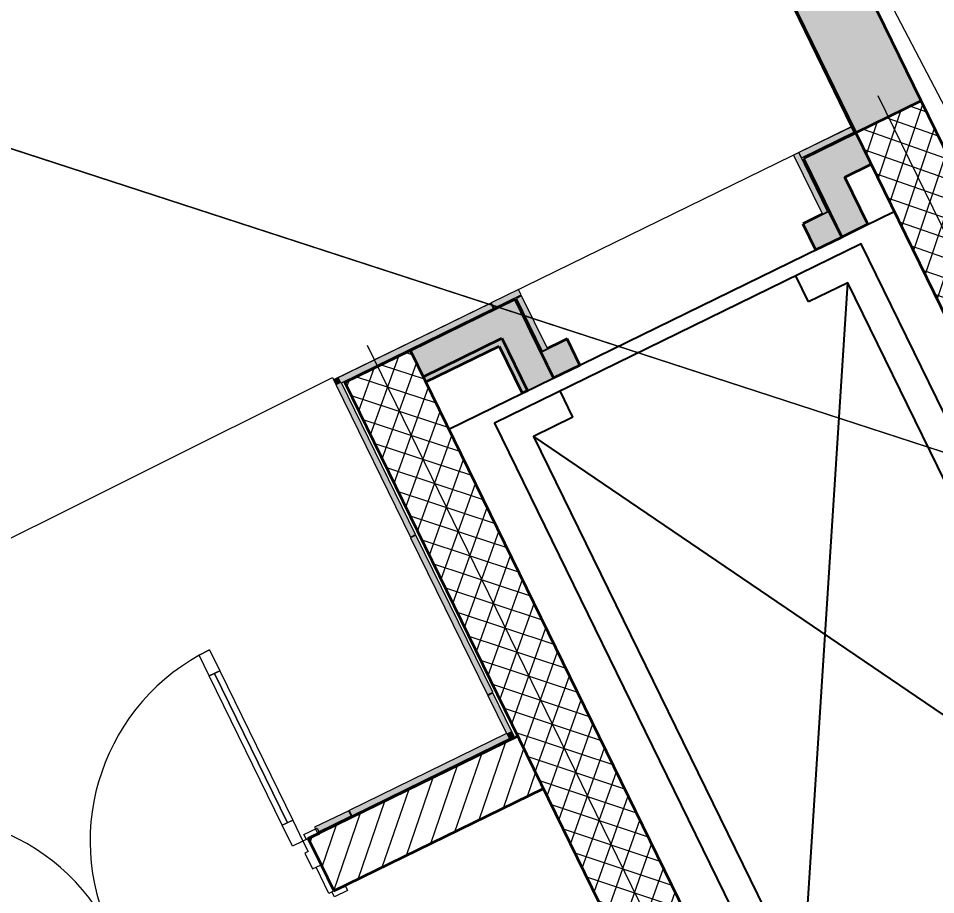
# Model space of a CAD drawing. Header units: metres. Extents: x 7511825 to 7512099, y 4692231 to 4692445.
# Drawn here: x 7511888.823 to 7511891.969, y 4692372.459 to 4692375.464 of the extents above; entities that cross this region are included whole.
import ezdxf
from ezdxf import colors
from ezdxf.entities.mleader import LeaderData, LeaderLine
from ezdxf.math import Vec2, Vec3

# ---------------------------------------------------------------- set-up
doc = ezdxf.new("R2010")
doc.units = ezdxf.units.M
doc.header["$XCLIPFRAME"] = 0
doc.set_wipeout_variables(frame=1)
doc.header["$PDMODE"] = 32
doc.header["$PDSIZE"] = 0.5
doc.linetypes.add('Wipeout_Contour', pattern=[1000, 0, -1000])
for name, color, linetype in [('-  Pllakat_koridore_E', 7, 'Continuous'), ('A - Muret', 7, 'Continuous'), ('A - Pllaka Suteren', 7, 'Continuous'), ('A - Shtyllat', 7, 'Continuous'), ('fer +', 32, 'Continuous')]:
    doc.layers.add(name, color=color, linetype=linetype)
for name, color, linetype, lineweight, true_color in [('-  Pllakat_koridore_E_Pen_No__145', 7, 'Continuous', 20, 0x0077b0), ('ARCHICAD Doors_Pen_No__108', 7, 'Continuous', 13, 0xfd8379), ('parcelat e vjetra', 7, 'Continuous', 0, 0x848443)]:
    doc.layers.add(name, color=color, linetype=linetype, lineweight=lineweight, true_color=true_color)
for name, color, linetype, lineweight in [('- lokalet e_Pen_No__132', 255, 'Continuous', 0), ('0_Pen_No__132', 255, 'Continuous', 0), ('2D Drafting - General_Pen_No__42', 8, 'Continuous', 25), ('A - Muret_Pen_No__7', 7, 'Continuous', 35), ('A - Perdhesa Polyine_Pen_No__6', 1, 'Continuous', 0), ('A - Pllaka Suteren_Pen_No__42', 8, 'Continuous', 25), ('A - Shtyllat_Pen_No__1', 7, 'Continuous', 0), ('A - Shtyllat_Pen_No__7', 7, 'Continuous', 35), ('etazha', 7, 'Continuous', 0)]:
    doc.layers.add(name, color=color, linetype=linetype, lineweight=lineweight)
doc.styles.add('GENERATED_STYLE_1', font='arial.ttf')
doc.styles.get("Standard").update_dxf_attribs({"font": 'arial.ttf'})
picture_1 = doc.add_image_def('image1.tif', size_in_pixel=(11235, 8447))
pattern_1 = [(44.99999999999999, (0, 0), (-45.96193909124158, 45.96193909124162), []), (135.0000000000002, (0, 0), (45.96193909124145, 45.96193909124175), [])]

# ---------------------------------------------------------------- blocks, each defined once
blk = doc.blocks.new('Slab_1', base_point=(-1850.000000000003, -19000.83600967443))
at = {"layer": 'A - Pllaka Suteren_Pen_No__42', "color": 8, "linetype": 'Continuous', "lineweight": 25, "flags": 128}
blk.add_lwpolyline([(18650.00004897139, -14500.83965125989), (16950.00000000001, -14500.83965125989), (16950.00000000001, -11700.83965125988), (18650.00004897139, -11700.83965125988)], close=True, dxfattribs=at)
blk = doc.blocks.new('Wall_3', base_point=(16950.00000000001, -11400.83965125989))
at = {"layer": 'A - Muret', "linetype": 'Continuous', "lineweight": 0, "true_color": 0x000000}
for points in [[(17230.00000000001, -11400.83965125989), (16950.00000000001, -11400.83965125989), (16950.00000000001, -11520.83965125989), (17230.00000000001, -11520.83965125989)], [(17230.00000000001, -11520.83965125989), (17350.00000000001, -11520.83965125989), (17350.00000000001, -11400.83965125988)], [(17230.00000000001, -11520.83965125989), (17350.00000000001, -11400.83965125988), (17230.00000000001, -11400.83965125988)]]:
    blk.add_hatch(color=18, dxfattribs=at).paths.add_polyline_path(points)
at = {"layer": 'A - Muret_Pen_No__7', "color": 7, "linetype": 'Continuous', "lineweight": 35, "flags": 128}
for points in [[(17350.00000000001, -11400.83965125989), (16950.00000000001, -11400.83965125989)], [(17350.00000000001, -11400.83965125989), (17350.00000000001, -11520.83965125989)], [(16950.00000000001, -11520.83965125989), (17230.00000000001, -11520.83965125989)]]:
    blk.add_lwpolyline(points, dxfattribs=at)
blk = doc.blocks.new('Wall_4', base_point=(17350.00000000001, -11400.83965125989))
at = {"layer": 'A - Muret', "linetype": 'Continuous', "lineweight": 0, "true_color": 0x000000}
blk.add_hatch(color=18, dxfattribs=at).paths.add_polyline_path([(17230.00000000001, -11520.83965125989), (17230.00000000001, -11700.83965125989), (17350.00000000001, -11700.83965125989), (17350.00000000001, -11520.83965125989)])
at = {"layer": 'A - Muret_Pen_No__7', "color": 7, "linetype": 'Continuous', "lineweight": 35, "flags": 128}
for points in [[(17230.00000000001, -11520.83965125989), (17230.00000000001, -11700.83965125989)], [(17350.00000000001, -11700.83965125989), (17350.00000000001, -11520.83965125989)], [(17250.00000000001, -11700.83965125989), (17230.00000000001, -11700.83965125989)]]:
    blk.add_lwpolyline(points, dxfattribs=at)
blk = doc.blocks.new('Wall_29', base_point=(16925.00000000002, -11400.83965125988))
at = {"layer": 'A - Muret', "linetype": 'Continuous', "lineweight": 0, "true_color": 0x000000}
blk.add_hatch(color=18, dxfattribs=at).paths.add_polyline_path([(17349.99995231624, -11400.83965125988), (16949.99996423718, -11400.83965125988), (16949.99996423718, -11500.83970490411), (17349.99995231624, -11500.83970490411)])
at = {"layer": 'A - Muret_Pen_No__7', "color": 7, "linetype": 'Continuous', "lineweight": 35, "flags": 128}
for points in [[(17350.00000000001, -11400.83965125988), (16949.99996423718, -11400.83965125988)], [(16949.99996423723, -11500.83965125988), (17250.00000000001, -11500.83965125988)]]:
    blk.add_lwpolyline(points, dxfattribs=at)
blk = doc.blocks.new('Wall_30', base_point=(17350.00000000001, -11400.83965125988))
at = {"layer": 'A - Muret', "linetype": 'Continuous', "lineweight": 0, "true_color": 0x000000}
blk.add_hatch(color=18, dxfattribs=at).paths.add_polyline_path([(17250.00000000001, -11400.83965125988), (17250.00000000001, -11700.83965125988), (17350.00000000001, -11700.83965125988), (17350.00000000001, -11400.83965125988)])
at = {"layer": 'A - Muret_Pen_No__7', "color": 7, "linetype": 'Continuous', "lineweight": 35, "flags": 128}
for points in [[(17350.00000000001, -11700.83965125988), (17350.00000000001, -11400.83965125988)], [(17250.00000000001, -11500.83965125988), (17250.00000000001, -11700.83965125988)]]:
    blk.add_lwpolyline(points, dxfattribs=at)
blk = doc.blocks.new('Wall_31', base_point=(18550.00000000002, -11400.83965125988))
at = {"layer": 'A - Muret', "linetype": 'Continuous', "lineweight": 0, "true_color": 0x000000}
blk.add_hatch(color=18, dxfattribs=at).paths.add_polyline_path([(18450.00000000002, -11520.83965125989), (18450.00000000002, -11700.83965125988), (18550.00000000002, -11700.83965125988), (18550.00000000002, -11520.83965125989)])
at = {"layer": 'A - Muret_Pen_No__7', "color": 7, "linetype": 'Continuous', "lineweight": 35, "flags": 128}
for points in [[(18450.00000000002, -11520.83965125989), (18450.00000000002, -11700.83965125988)], [(18550.00000000002, -11700.83965125988), (18550.00000000002, -11520.83965125989)], [(18550.00000000002, -11700.83965125988), (18450.00000000002, -11700.83965125988)]]:
    blk.add_lwpolyline(points, dxfattribs=at)
blk = doc.blocks.new('Wall_32', base_point=(17350.00000000001, -11700.83965125988))
at = {"layer": 'A - Muret', "linetype": 'Continuous', "lineweight": 0, "true_color": 0x000000}
blk.add_hatch(color=18, dxfattribs=at).paths.add_polyline_path([(17350.00000000001, -11700.83965125988), (17450.00000000002, -11700.83965125988), (17450.00000000002, -11600.83965125988), (17350.00000000001, -11600.83965125988)])
at = {"layer": 'A - Muret_Pen_No__7', "color": 7, "linetype": 'Continuous', "lineweight": 35, "flags": 128}
for points in [[(17450.00000000002, -11600.83965125988), (17350.00000000001, -11600.83965125988)], [(17450.00000000002, -11700.83965125988), (17450.00000000002, -11600.83965125988)], [(17350.00000000001, -11700.83965125988), (17450.00000000002, -11700.83965125988)]]:
    blk.add_lwpolyline(points, dxfattribs=at)
blk = doc.blocks.new('Wall_33', base_point=(18350.00000000001, -11700.83965125988))
at = {"layer": 'A - Muret', "linetype": 'Continuous', "lineweight": 0, "true_color": 0x000000}
blk.add_hatch(color=18, dxfattribs=at).paths.add_polyline_path([(18350.00000000001, -11700.83965125988), (18450.00000000001, -11700.83965125988), (18450.00000000001, -11600.83965125988), (18350.00000000001, -11600.83965125988)])
at = {"layer": 'A - Muret_Pen_No__7', "color": 7, "linetype": 'Continuous', "lineweight": 35, "flags": 128}
for points in [[(18450.00000000001, -11600.83965125988), (18350.00000000001, -11600.83965125988)], [(18350.00000000001, -11600.83965125988), (18350.00000000001, -11700.83965125988)], [(18450.00000000001, -11700.83965125988), (18450.00000000001, -11600.83965125988)], [(18350.00000000001, -11700.83965125988), (18450.00000000001, -11700.83965125988)]]:
    blk.add_lwpolyline(points, dxfattribs=at)
blk = doc.blocks.new('Wall_36', base_point=(18550.00000000002, -11400.83965125989))
at = {"layer": 'A - Muret', "linetype": 'Continuous', "lineweight": 0, "true_color": 0x000000}
for points in [[(18450.00000000002, -11520.83965125989), (18550.00000000001, -11520.83965125989), (18450.00000000002, -11400.83965125989)], [(18550.00000000001, -11400.83965125989), (18450.00000000002, -11400.83965125989), (18550.00000000001, -11520.83965125989)], [(18550.00000000002, -11520.83965125989), (18650.00004897139, -11520.83965125989), (18650.00004897139, -11400.83965125989), (18550.00000000002, -11400.83965125989)]]:
    blk.add_hatch(color=18, dxfattribs=at).paths.add_polyline_path(points)
at = {"layer": 'A - Muret_Pen_No__7', "color": 7, "linetype": 'Continuous', "lineweight": 35, "flags": 128}
for points in [[(18450.00000000002, -11400.83965125989), (18450.00000000002, -11520.83965125989)], [(18650.00004897139, -11400.83965125989), (18450.00000000002, -11400.83965125989)], [(18550.00000000002, -11520.83965125989), (18650.00004619366, -11520.83965125989)]]:
    blk.add_lwpolyline(points, dxfattribs=at)
blk = doc.blocks.new('Wall_50', base_point=(18445.00000000001, -11375.88789807723))
at = {"color": 254, "linetype": 'Wipeout_Contour', "lineweight": 0, "ltscale": 87054.11641532923}
blk.add_wipeout([(18445.00000000001, -11395.887898077228), (18650.000048971382, -11395.887898077228), (18650.000048971382, -11375.88789807723), (18445.00000000001, -11375.88789807723)], dxfattribs=at).dxf.layer = '-  Pllakat_koridore_E'
at = {"layer": '-  Pllakat_koridore_E_Pen_No__145', "color": 144, "linetype": 'Continuous', "lineweight": 20, "true_color": 0x0077b0, "flags": 128}
for points in [[(18650.00004897139, -11375.88789807723), (18445.00000000001, -11375.88789807723)], [(18445.00000000001, -11375.88789807723), (18445.00000000001, -11395.88789807723)], [(18650.00004897139, -11395.88789807723), (18650.00004897139, -11375.88789807723)], [(18445.00000000001, -11395.88789807723), (18650.00004897139, -11395.88789807723)]]:
    blk.add_lwpolyline(points, dxfattribs=at)
blk = doc.blocks.new('Wall_51', base_point=(18425.00000000001, -11375.88789807723))
at = {"color": 254, "linetype": 'Wipeout_Contour', "lineweight": 0, "ltscale": 86887.59843117488}
blk.add_wipeout([(18425.00000000001, -11375.887898077222), (18425.00000000001, -11600.839651259877), (18445.00000000001, -11600.839651259877), (18445.00000000001, -11375.887898077222)], dxfattribs=at).dxf.layer = '-  Pllakat_koridore_E'
at = {"layer": '-  Pllakat_koridore_E_Pen_No__145', "color": 144, "linetype": 'Continuous', "lineweight": 20, "true_color": 0x0077b0, "flags": 128}
for points in [[(18425.00000000001, -11375.88789807723), (18425.00000000001, -11600.83965125988)], [(18445.00000000001, -11375.88789807723), (18425.00000000001, -11375.88789807723)], [(18445.00000000001, -11600.83965125988), (18445.00000000001, -11375.88789807723)], [(18425.00000000001, -11600.83965125988), (18445.00000000001, -11600.83965125988)]]:
    blk.add_lwpolyline(points, dxfattribs=at)
blk = doc.blocks.new('Wall_52', base_point=(16668.69292165368, -11375.88789807723))
at = {"color": 254, "linetype": 'Wipeout_Contour', "lineweight": 0, "ltscale": 60581.53567672364}
blk.add_wipeout([(16688.69292165368, -11395.887898077228), (16668.69292165368, -11375.88789807723), (16668.69292165368, -11395.887898077228)], dxfattribs=at).dxf.layer = '-  Pllakat_koridore_E'
at = {"color": 254, "linetype": 'Wipeout_Contour', "lineweight": 0, "ltscale": 81774.39758537307}
blk.add_wipeout([(16688.69292165368, -11395.887898077228), (17268.69292165368, -11395.887898077228), (17268.69292165368, -11375.88789807723), (16688.69292165368, -11375.88789807723)], dxfattribs=at).dxf.layer = '-  Pllakat_koridore_E'
at = {"layer": '-  Pllakat_koridore_E_Pen_No__145', "color": 144, "linetype": 'Continuous', "lineweight": 20, "true_color": 0x0077b0, "flags": 128}
blk.add_lwpolyline([(17268.69292165368, -11375.88789807723), (17268.69292165368, -11395.88789807723)], dxfattribs=at)
at = {"color": 254, "linetype": 'Wipeout_Contour', "lineweight": 0, "ltscale": 60585.38779216984}
blk.add_wipeout([(16688.69292165368, -11375.88789807723), (16668.69292165368, -11375.88789807723), (16688.69292165368, -11395.887898077228)], dxfattribs=at).dxf.layer = '-  Pllakat_koridore_E'
at = {"layer": '-  Pllakat_koridore_E_Pen_No__145', "color": 144, "linetype": 'Continuous', "lineweight": 20, "true_color": 0x0077b0, "flags": 128}
for points in [[(16668.69292165368, -11375.88789807723), (16668.69292165368, -11395.88789807723)], [(17268.69292165368, -11375.88789807723), (16668.69292165368, -11375.88789807723)], [(16688.69292165368, -11395.88789807723), (17268.69292165368, -11395.88789807723)]]:
    blk.add_lwpolyline(points, dxfattribs=at)
blk = doc.blocks.new('Wall_53', base_point=(17271.00000000002, -11375.88789807723))
at = {"color": 254, "linetype": 'Wipeout_Contour', "lineweight": 0, "ltscale": 82919.30404987249}
blk.add_wipeout([(17271.00000000002, -11395.887898077228), (17375.00000000002, -11395.887898077228), (17375.00000000002, -11375.88789807723), (17271.00000000002, -11375.88789807723)], dxfattribs=at).dxf.layer = '-  Pllakat_koridore_E'
at = {"layer": '-  Pllakat_koridore_E_Pen_No__145', "color": 144, "linetype": 'Continuous', "lineweight": 20, "true_color": 0x0077b0, "flags": 128}
for points in [[(17375.00000000002, -11375.88789807723), (17271.00000000002, -11375.88789807723)], [(17271.00000000002, -11375.88789807723), (17271.00000000002, -11395.88789807723)], [(17375.00000000002, -11395.88789807723), (17375.00000000002, -11375.88789807723)], [(17271.00000000002, -11395.88789807723), (17375.00000000002, -11395.88789807723)]]:
    blk.add_lwpolyline(points, dxfattribs=at)
blk = doc.blocks.new('Wall_54', base_point=(17355.00000000002, -11399.83965125988))
at = {"color": 254, "linetype": 'Wipeout_Contour', "lineweight": 0, "ltscale": 83312.24540226664}
blk.add_wipeout([(17355.00000000002, -11399.839651259877), (17355.00000000002, -11600.83965125988), (17375.00000000002, -11600.83965125988), (17375.00000000002, -11399.839651259877)], dxfattribs=at).dxf.layer = '-  Pllakat_koridore_E'
at = {"layer": '-  Pllakat_koridore_E_Pen_No__145', "color": 144, "linetype": 'Continuous', "lineweight": 20, "true_color": 0x0077b0, "flags": 128}
for points in [[(17355.00000000002, -11399.83965125988), (17355.00000000002, -11600.83965125988)], [(17375.00000000002, -11399.83965125988), (17355.00000000002, -11399.83965125988)], [(17375.00000000002, -11600.83965125988), (17375.00000000002, -11399.83965125988)], [(17355.00000000002, -11600.83965125988), (17375.00000000002, -11600.83965125988)]]:
    blk.add_lwpolyline(points, dxfattribs=at)
blk = doc.blocks.new('Wall_55', base_point=(16668.69292165368, -12725.83965125989))
at = {"color": 254, "linetype": 'Wipeout_Contour', "lineweight": 0, "ltscale": 62956.91125886242}
blk.add_wipeout([(16688.69292165368, -12725.839651259881), (16668.69292165368, -12725.839651259881), (16688.69292165368, -12745.83965125988)], dxfattribs=at).dxf.layer = '-  Pllakat_koridore_E'
at = {"color": 254, "linetype": 'Wipeout_Contour', "lineweight": 0, "ltscale": 62954.5551978818}
blk.add_wipeout([(16668.69292165368, -12725.839651259881), (16668.69292165368, -12745.83965125988), (16688.69292165368, -12745.83965125988)], dxfattribs=at).dxf.layer = '-  Pllakat_koridore_E'
at = {"layer": '-  Pllakat_koridore_E_Pen_No__145', "color": 144, "linetype": 'Continuous', "lineweight": 20, "true_color": 0x0077b0, "flags": 128}
blk.add_lwpolyline([(16688.69292165368, -12745.83965125988), (16688.69292165368, -12725.83965125989)], dxfattribs=at)
at = {"color": 254, "linetype": 'Wipeout_Contour', "lineweight": 0, "ltscale": 82962.1480195767}
blk.add_wipeout([(16668.69292165368, -12725.839651259881), (16068.69292165368, -12725.839651259881), (16068.69292165368, -12745.83965125988), (16668.69292165368, -12745.83965125988)], dxfattribs=at).dxf.layer = '-  Pllakat_koridore_E'
at = {"layer": '-  Pllakat_koridore_E_Pen_No__145', "color": 144, "linetype": 'Continuous', "lineweight": 20, "true_color": 0x0077b0, "flags": 128}
for points in [[(16668.69292165368, -12725.83965125989), (16068.69292165368, -12725.83965125989)], [(16068.69292165368, -12725.83965125989), (16068.69292165368, -12745.83965125988)], [(16068.69292165368, -12745.83965125988), (16688.69292165368, -12745.83965125988)]]:
    blk.add_lwpolyline(points, dxfattribs=at)
blk = doc.blocks.new('Wall_56', base_point=(16066.69292165368, -12725.83965125989))
at = {"color": 254, "linetype": 'Wipeout_Contour', "lineweight": 0, "ltscale": 81805.3811902048}
blk.add_wipeout([(16066.692921653681, -12725.839651259881), (15936.69292165368, -12725.839651259881), (15936.69292165368, -12745.83965125988), (16066.692921653681, -12745.83965125988)], dxfattribs=at).dxf.layer = '-  Pllakat_koridore_E'
at = {"layer": '-  Pllakat_koridore_E_Pen_No__145', "color": 144, "linetype": 'Continuous', "lineweight": 20, "true_color": 0x0077b0, "flags": 128}
for points in [[(16066.69292165368, -12725.83965125989), (15936.69292165368, -12725.83965125989)], [(15936.69292165368, -12725.83965125989), (15936.69292165368, -12745.83965125988)], [(16066.69292165368, -12745.83965125988), (16066.69292165368, -12725.83965125989)], [(15936.69292165368, -12745.83965125988), (16066.69292165368, -12745.83965125988)]]:
    blk.add_lwpolyline(points, dxfattribs=at)
blk = doc.blocks.new('Wall_57', base_point=(16668.69292165368, -11375.88789807723))
at = {"color": 254, "linetype": 'Wipeout_Contour', "lineweight": 0, "ltscale": 81466.10191279135}
blk.add_wipeout([(16668.69292165368, -11395.887898077228), (16668.69292165368, -11975.88789807723), (16688.69292165368, -11975.88789807723), (16688.69292165368, -11395.887898077228)], dxfattribs=at).dxf.layer = '-  Pllakat_koridore_E'
at = {"layer": '-  Pllakat_koridore_E_Pen_No__145', "color": 144, "linetype": 'Continuous', "lineweight": 20, "true_color": 0x0077b0, "flags": 128}
for points in [[(16668.69292165368, -11395.88789807723), (16668.69292165368, -11975.88789807723)], [(16688.69292165368, -11975.88789807723), (16688.69292165368, -11395.88789807723)], [(16668.69292165368, -11975.88789807723), (16688.69292165368, -11975.88789807723)]]:
    blk.add_lwpolyline(points, dxfattribs=at)
blk = doc.blocks.new('Wall_58', base_point=(16668.69292165368, -11977.88789807723))
at = {"color": 254, "linetype": 'Wipeout_Contour', "lineweight": 0, "ltscale": 82847.70469610268}
blk.add_wipeout([(16668.69292165368, -11977.88789807723), (16668.69292165368, -12577.88789807723), (16688.69292165368, -12577.88789807723), (16688.69292165368, -11977.88789807723)], dxfattribs=at).dxf.layer = '-  Pllakat_koridore_E'
at = {"layer": '-  Pllakat_koridore_E_Pen_No__145', "color": 144, "linetype": 'Continuous', "lineweight": 20, "true_color": 0x0077b0, "flags": 128}
for points in [[(16668.69292165368, -11977.88789807723), (16668.69292165368, -12577.88789807723)], [(16688.69292165368, -11977.88789807723), (16668.69292165368, -11977.88789807723)], [(16688.69292165368, -12577.88789807723), (16688.69292165368, -11977.88789807723)], [(16668.69292165368, -12577.88789807723), (16688.69292165368, -12577.88789807723)]]:
    blk.add_lwpolyline(points, dxfattribs=at)
blk = doc.blocks.new('Wall_59', base_point=(16668.69292165368, -12579.88789807723))
at = {"color": 254, "linetype": 'Wipeout_Contour', "lineweight": 0, "ltscale": 83740.28575838283}
blk.add_wipeout([(16688.69292165368, -12725.83965125989), (16688.69292165368, -12579.887898077232), (16668.69292165368, -12579.887898077232), (16668.69292165368, -12725.83965125989)], dxfattribs=at).dxf.layer = '-  Pllakat_koridore_E'
at = {"layer": '-  Pllakat_koridore_E_Pen_No__145', "color": 144, "linetype": 'Continuous', "lineweight": 20, "true_color": 0x0077b0, "flags": 128}
for points in [[(16668.69292165368, -12579.88789807723), (16668.69292165368, -12725.83965125989)], [(16668.69292165368, -12579.88789807723), (16688.69292165368, -12579.88789807723)], [(16688.69292165368, -12725.83965125989), (16688.69292165368, -12579.88789807723)]]:
    blk.add_lwpolyline(points, dxfattribs=at)
blk = doc.blocks.new('Wall_69', base_point=(18445.00000000001, -11375.88789807723))
at = {"layer": '-  Pllakat_koridore_E_Pen_No__145', "linetype": 'Continuous', "lineweight": 0, "true_color": 0x0077b0}
blk.add_hatch(color=144, dxfattribs=at).paths.add_polyline_path([(18445.00000000001, -11395.88789807723), (18645.00000000001, -11395.88789807723), (18645.00000000001, -11375.88789807723), (18445.00000000001, -11375.88789807723)])
at = {"layer": '-  Pllakat_koridore_E_Pen_No__145', "color": 144, "linetype": 'Continuous', "lineweight": 20, "true_color": 0x0077b0, "flags": 128}
for points in [[(18645.00000000001, -11375.88789807723), (18445.00000000001, -11375.88789807723)], [(18445.00000000001, -11375.88789807723), (18445.00000000001, -11395.88789807723)], [(18645.00000000001, -11395.88789807723), (18645.00000000001, -11375.88789807723)], [(18445.00000000001, -11395.88789807723), (18645.00000000001, -11395.88789807723)]]:
    blk.add_lwpolyline(points, dxfattribs=at)
blk = doc.blocks.new('Wall_70', base_point=(18425.00000000001, -11375.88789807723))
at = {"layer": '-  Pllakat_koridore_E_Pen_No__145', "linetype": 'Continuous', "lineweight": 0, "true_color": 0x0077b0}
blk.add_hatch(color=144, dxfattribs=at).paths.add_polyline_path([(18425.00000000001, -11375.88789807723), (18425.00000000001, -11600.83965125988), (18445.00000000001, -11600.83965125988), (18445.00000000001, -11375.88789807723)])
at = {"layer": '-  Pllakat_koridore_E_Pen_No__145', "color": 144, "linetype": 'Continuous', "lineweight": 20, "true_color": 0x0077b0, "flags": 128}
for points in [[(18425.00000000001, -11375.88789807723), (18425.00000000001, -11600.83965125988)], [(18445.00000000001, -11375.88789807723), (18425.00000000001, -11375.88789807723)], [(18445.00000000001, -11600.83965125988), (18445.00000000001, -11375.88789807723)], [(18425.00000000001, -11600.83965125988), (18445.00000000001, -11600.83965125988)]]:
    blk.add_lwpolyline(points, dxfattribs=at)
blk = doc.blocks.new('Wall_71', base_point=(16668.69292165368, -11375.88789807723))
at = {"layer": '-  Pllakat_koridore_E_Pen_No__145', "linetype": 'Continuous', "lineweight": 0, "true_color": 0x0077b0}
for points in [[(16688.69292165368, -11395.88789807723), (16668.69292165368, -11375.88789807723), (16668.69292165368, -11395.88789807723)], [(16688.69292165368, -11375.88789807723), (16668.69292165368, -11375.88789807723), (16688.69292165368, -11395.88789807723)], [(16688.69292165368, -11395.88789807723), (17268.69292165368, -11395.88789807723), (17268.69292165368, -11375.88789807723), (16688.69292165368, -11375.88789807723)]]:
    blk.add_hatch(color=144, dxfattribs=at).paths.add_polyline_path(points)
at = {"layer": '-  Pllakat_koridore_E_Pen_No__145', "color": 144, "linetype": 'Continuous', "lineweight": 20, "true_color": 0x0077b0, "flags": 128}
for points in [[(16668.69292165368, -11375.88789807723), (16668.69292165368, -11395.88789807723)], [(17268.69292165368, -11375.88789807723), (16668.69292165368, -11375.88789807723)], [(17268.69292165368, -11375.88789807723), (17268.69292165368, -11395.88789807723)], [(16688.69292165368, -11395.88789807723), (17268.69292165368, -11395.88789807723)]]:
    blk.add_lwpolyline(points, dxfattribs=at)
blk = doc.blocks.new('Wall_72', base_point=(17271.00000000002, -11375.88789807723))
at = {"layer": '-  Pllakat_koridore_E_Pen_No__145', "linetype": 'Continuous', "lineweight": 0, "true_color": 0x0077b0}
blk.add_hatch(color=144, dxfattribs=at).paths.add_polyline_path([(17271.00000000002, -11395.88789807723), (17375.00000000002, -11395.88789807723), (17375.00000000002, -11375.88789807723), (17271.00000000002, -11375.88789807723)])
at = {"layer": '-  Pllakat_koridore_E_Pen_No__145', "color": 144, "linetype": 'Continuous', "lineweight": 20, "true_color": 0x0077b0, "flags": 128}
for points in [[(17375.00000000002, -11375.88789807723), (17271.00000000002, -11375.88789807723)], [(17271.00000000002, -11375.88789807723), (17271.00000000002, -11395.88789807723)], [(17375.00000000002, -11395.88789807723), (17375.00000000002, -11375.88789807723)], [(17271.00000000002, -11395.88789807723), (17375.00000000002, -11395.88789807723)]]:
    blk.add_lwpolyline(points, dxfattribs=at)
blk = doc.blocks.new('Wall_73', base_point=(17355.00000000002, -11399.83965125988))
at = {"layer": '-  Pllakat_koridore_E_Pen_No__145', "linetype": 'Continuous', "lineweight": 0, "true_color": 0x0077b0}
blk.add_hatch(color=144, dxfattribs=at).paths.add_polyline_path([(17355.00000000002, -11399.83965125988), (17355.00000000002, -11600.83965125988), (17375.00000000002, -11600.83965125988), (17375.00000000002, -11399.83965125988)])
at = {"layer": '-  Pllakat_koridore_E_Pen_No__145', "color": 144, "linetype": 'Continuous', "lineweight": 20, "true_color": 0x0077b0, "flags": 128}
for points in [[(17355.00000000002, -11399.83965125988), (17355.00000000002, -11600.83965125988)], [(17375.00000000002, -11399.83965125988), (17355.00000000002, -11399.83965125988)], [(17375.00000000002, -11600.83965125988), (17375.00000000002, -11399.83965125988)], [(17355.00000000002, -11600.83965125988), (17375.00000000002, -11600.83965125988)]]:
    blk.add_lwpolyline(points, dxfattribs=at)
blk = doc.blocks.new('Wall_74', base_point=(16668.69292165368, -12725.83965125989))
at = {"layer": '-  Pllakat_koridore_E_Pen_No__145', "linetype": 'Continuous', "lineweight": 0, "true_color": 0x0077b0}
for points in [[(16668.69292165368, -12725.83965125989), (16068.69292165368, -12725.83965125989), (16068.69292165368, -12745.83965125988), (16668.69292165368, -12745.83965125988)], [(16688.69292165368, -12725.83965125989), (16668.69292165368, -12725.83965125989), (16688.69292165368, -12745.83965125988)], [(16668.69292165368, -12725.83965125989), (16668.69292165368, -12745.83965125988), (16688.69292165368, -12745.83965125988)]]:
    blk.add_hatch(color=144, dxfattribs=at).paths.add_polyline_path(points)
at = {"layer": '-  Pllakat_koridore_E_Pen_No__145', "color": 144, "linetype": 'Continuous', "lineweight": 20, "true_color": 0x0077b0, "flags": 128}
for points in [[(16668.69292165368, -12725.83965125989), (16068.69292165368, -12725.83965125989)], [(16068.69292165368, -12725.83965125989), (16068.69292165368, -12745.83965125988)], [(16688.69292165368, -12745.83965125988), (16688.69292165368, -12725.83965125989)], [(16068.69292165368, -12745.83965125988), (16688.69292165368, -12745.83965125988)]]:
    blk.add_lwpolyline(points, dxfattribs=at)
blk = doc.blocks.new('Wall_75', base_point=(16066.69292165368, -12725.83965125989))
at = {"layer": '-  Pllakat_koridore_E_Pen_No__145', "linetype": 'Continuous', "lineweight": 0, "true_color": 0x0077b0}
blk.add_hatch(color=144, dxfattribs=at).paths.add_polyline_path([(16066.69292165368, -12725.83965125989), (15936.69292165368, -12725.83965125989), (15936.69292165368, -12745.83965125988), (16066.69292165368, -12745.83965125988)])
at = {"layer": '-  Pllakat_koridore_E_Pen_No__145', "color": 144, "linetype": 'Continuous', "lineweight": 20, "true_color": 0x0077b0, "flags": 128}
for points in [[(16066.69292165368, -12725.83965125989), (15936.69292165368, -12725.83965125989)], [(15936.69292165368, -12725.83965125989), (15936.69292165368, -12745.83965125988)], [(16066.69292165368, -12745.83965125988), (16066.69292165368, -12725.83965125989)], [(15936.69292165368, -12745.83965125988), (16066.69292165368, -12745.83965125988)]]:
    blk.add_lwpolyline(points, dxfattribs=at)
blk = doc.blocks.new('Wall_76', base_point=(16668.69292165368, -11375.88789807723))
at = {"layer": '-  Pllakat_koridore_E_Pen_No__145', "linetype": 'Continuous', "lineweight": 0, "true_color": 0x0077b0}
blk.add_hatch(color=144, dxfattribs=at).paths.add_polyline_path([(16668.69292165368, -11395.88789807723), (16668.69292165368, -11975.88789807723), (16688.69292165368, -11975.88789807723), (16688.69292165368, -11395.88789807723)])
at = {"layer": '-  Pllakat_koridore_E_Pen_No__145', "color": 144, "linetype": 'Continuous', "lineweight": 20, "true_color": 0x0077b0, "flags": 128}
for points in [[(16668.69292165368, -11395.88789807723), (16668.69292165368, -11975.88789807723)], [(16688.69292165368, -11975.88789807723), (16688.69292165368, -11395.88789807723)], [(16668.69292165368, -11975.88789807723), (16688.69292165368, -11975.88789807723)]]:
    blk.add_lwpolyline(points, dxfattribs=at)
blk = doc.blocks.new('Wall_77', base_point=(16668.69292165368, -11977.88789807723))
at = {"layer": '-  Pllakat_koridore_E_Pen_No__145', "linetype": 'Continuous', "lineweight": 0, "true_color": 0x0077b0}
blk.add_hatch(color=144, dxfattribs=at).paths.add_polyline_path([(16668.69292165368, -11977.88789807723), (16668.69292165368, -12577.88789807723), (16688.69292165368, -12577.88789807723), (16688.69292165368, -11977.88789807723)])
at = {"layer": '-  Pllakat_koridore_E_Pen_No__145', "color": 144, "linetype": 'Continuous', "lineweight": 20, "true_color": 0x0077b0, "flags": 128}
for points in [[(16668.69292165368, -11977.88789807723), (16668.69292165368, -12577.88789807723)], [(16688.69292165368, -11977.88789807723), (16668.69292165368, -11977.88789807723)], [(16688.69292165368, -12577.88789807723), (16688.69292165368, -11977.88789807723)], [(16668.69292165368, -12577.88789807723), (16688.69292165368, -12577.88789807723)]]:
    blk.add_lwpolyline(points, dxfattribs=at)
blk = doc.blocks.new('Wall_78', base_point=(16668.69292165368, -12579.88789807723))
at = {"layer": '-  Pllakat_koridore_E_Pen_No__145', "linetype": 'Continuous', "lineweight": 0, "true_color": 0x0077b0}
blk.add_hatch(color=144, dxfattribs=at).paths.add_polyline_path([(16688.69292165368, -12725.83965125989), (16688.69292165368, -12579.88789807723), (16668.69292165368, -12579.88789807723), (16668.69292165368, -12725.83965125989)])
at = {"layer": '-  Pllakat_koridore_E_Pen_No__145', "color": 144, "linetype": 'Continuous', "lineweight": 20, "true_color": 0x0077b0, "flags": 128}
for points in [[(16668.69292165368, -12579.88789807723), (16668.69292165368, -12725.83965125989)], [(16668.69292165368, -12579.88789807723), (16688.69292165368, -12579.88789807723)], [(16688.69292165368, -12725.83965125989), (16688.69292165368, -12579.88789807723)]]:
    blk.add_lwpolyline(points, dxfattribs=at)
blk = doc.blocks.new('Wall_174', base_point=(18650.00004897139, -9150.839651259885))
at = {"layer": 'A - Muret', "linetype": 'Continuous', "lineweight": 0, "true_color": 0x000000}
blk.add_hatch(color=18, dxfattribs=at).paths.add_polyline_path([(18900.00004897139, -11400.83965125989), (18900.00004897139, -9150.839651259885), (18650.00004897139, -9150.839651259885), (18650.00004897139, -11400.83965125989)])
at = {"layer": 'A - Muret_Pen_No__7', "color": 7, "linetype": 'Continuous', "lineweight": 35, "flags": 128}
for points in [[(18650.00004897139, -9150.839651259885), (18900.00004897139, -9150.839651259885)], [(18650.00004897139, -9400.839651259887), (18650.00004897139, -11400.83965125989)], [(18900.00004897139, -11400.83965125989), (18900.00004897139, -9400.839651259887)]]:
    blk.add_lwpolyline(points, dxfattribs=at)
blk = doc.blocks.new('Metal Double Door 25')
at = {"layer": 'ARCHICAD Doors_Pen_No__108', "color": 11, "linetype": 'Continuous', "lineweight": 13, "true_color": 0xfd8379}
for p, q in [((-730, 730), (-730, 649.9999999999999)), ((-690, 730), (-730, 730)), ((-690, 649.9999999999999), (-690, 730)), ((690, 649.9999999999999), (690, 730)), ((690, 730), (730, 730)), ((730, 730), (730, 649.9999999999999)), ((-730, 649.9999999999999), (-690, 649.9999999999999)), ((-710, 649.9999999999999), (-710, 80.00000000000001)), ((730, 649.9999999999999), (690, 649.9999999999999)), ((710, 649.9999999999999), (710, 80.00000000000001)), ((-690, 80.00000000000001), (-730, 80.00000000000001)), ((-730, 80.00000000000001), (-730, 0)), ((-690, 0), (-690, 80.00000000000001)), ((690, 0), (690, 80.00000000000001)), ((690, 80.00000000000001), (730, 80.00000000000001)), ((730, 80.00000000000001), (730, 0)), ((-793, 0), (-793, 19)), ((-793, 19), (-743, 19)), ((-743, 0), (-793, 0)), ((-750, 0), (-793, 0)), ((-750, 0), (-793, 0)), ((-730, 0), (-750, 0)), ((-750, 0), (-750, -100)), ((-750, 0), (-750, -100)), ((-750, 0), (-750, -100)), ((-743, 19), (-743, 0)), ((-730, -40), (-730, 0)), ((-730, 0), (-690, 0)), ((730, 0), (690, 0)), ((750, 0), (730, 0)), ((730, 0), (730, -40)), ((743, 19), (793, 19)), ((743, 0), (743, 19)), ((793, 0), (743, 0)), ((750, -100), (750, 0)), ((750, 0), (750, -100)), ((750, 0), (750, -100)), ((750, 0), (793, 0)), ((750, 0), (793, 0)), ((793, 19), (793, 0)), ((-718, -40), (-730, -40)), ((-718, -100), (-718, -40)), ((730, -40), (718, -40)), ((718, -40), (718, -100)), ((-750, -200), (-750, -100)), ((-750, -100), (-731, -100)), ((-750, -100), (-718, -100)), ((-750, -100), (-750, -200)), ((-750, -100), (-750, -200)), ((-731, -100), (-731, -200)), ((718, -100), (750, -100)), ((731, -200), (731, -100)), ((731, -100), (750, -100)), ((750, -100), (750, -200)), ((750, -100), (750, -200)), ((750, -100), (750, -200)), ((-793, -219), (-793, -200)), ((-793, -200), (-743, -200)), ((-750, -200), (-793, -200)), ((-750, -200), (-793, -200)), ((-743, -219), (-793, -219)), ((-731, -200), (-750, -200)), ((-743, -200), (-743, -219)), ((750, -200), (731, -200)), ((743, -200), (793, -200)), ((743, -219), (743, -200)), ((793, -219), (743, -219)), ((750, -200), (793, -200)), ((750, -200), (793, -200)), ((793, -200), (793, -219))]:
    blk.add_line(p, q, dxfattribs=at)
at = {"layer": 'ARCHICAD Doors_Pen_No__108', "color": 11, "linetype": 'Continuous', "lineweight": 13, "true_color": 0xfd8379, "flags": 128}
for points in [[(-730, 649.9999999999999), (-730, 80.00000000000001), (-710, 80.00000000000001), (-710, 649.9999999999999)], [(-710, 649.9999999999999), (-710, 80.00000000000001), (-690, 80.00000000000001), (-690, 649.9999999999999)], [(710, 649.9999999999999), (710, 80.00000000000001), (690, 80.00000000000001), (690, 649.9999999999999)], [(730, 649.9999999999999), (730, 80.00000000000001), (710, 80.00000000000001), (710, 649.9999999999999)]]:
    blk.add_lwpolyline(points, close=True, dxfattribs=at)
at = {"layer": 'ARCHICAD Doors_Pen_No__108', "color": 11, "linetype": 'Continuous', "lineweight": 13, "true_color": 0xfd8379}
for centre, start, end in [((-730, 0), 0, 90), ((730, 0), 90, 180)]:
    blk.add_arc(centre, 730, start, end, dxfattribs=at)
blk = doc.blocks.new('Wall_193', base_point=(13600.00000000001, -12950.83965125988))
at = {"layer": 'A - Muret', "linetype": 'Continuous', "lineweight": 0, "true_color": 0x000000}
h = blk.add_hatch(dxfattribs=at)
h.set_pattern_fill('COMMON_BRICK', color=18, style=0, pattern_type=2)
h.set_pattern_definition([(44.99999999999999, (0, 0), (-45.96193909124158, 45.96193909124162), [])])
h.paths.add_polyline_path([(15900.00000000001, -12750.83965125989), (15900.00000000001, -12950.83965125988), (16700.00000000001, -12950.83965125988), (16700.00000000001, -12750.83965125989)])
at = {"layer": 'A - Muret_Pen_No__7', "color": 7, "linetype": 'Continuous', "lineweight": 35}
for p, q in [((15900.00000000001, -12750.83965125989), (15943.00000000001, -12750.83965125989)), ((15900.00000000001, -12750.83965125989), (15900.00000000001, -12850.83965125989)), ((15900.00000000001, -12850.83965125989), (15900.00000000001, -12950.83965125988)), ((15900.00000000001, -12950.83965125988), (15943.00000000001, -12950.83965125988))]:
    blk.add_line(p, q, dxfattribs=at)
at = {"layer": 'A - Muret_Pen_No__7', "color": 7, "linetype": 'Continuous', "lineweight": 35, "flags": 128}
for points in [[(16700.00000000001, -12750.83965125989), (15900.00000000001, -12750.83965125989)], [(15900.00000000001, -12950.83965125988), (16700.00000000001, -12950.83965125988)]]:
    blk.add_lwpolyline(points, dxfattribs=at)
at = {"layer": 'ARCHICAD Doors_Pen_No__108', "color": 11, "linetype": 'Continuous', "lineweight": 13, "true_color": 0xfd8379, "zscale": 1000}
blk.add_blockref('Metal Double Door 25', (15150.00000000001, -12750.83965125989), dxfattribs=at)
blk = doc.blocks.new('Column_15', base_point=(16825, -15200.83965125989))
at = {"layer": 'A - Shtyllat', "linetype": 'Continuous', "lineweight": 0, "true_color": 0x000000}
h = blk.add_hatch(dxfattribs=at)
h.set_pattern_fill('CONCRETE_BLOCK', color=18, style=0, pattern_type=2)
h.set_pattern_definition(pattern_1)
h.paths.add_polyline_path([(16700, -19000.83965125988), (16950, -19000.83965125988), (16950, -11400.83965125989), (16700, -11400.83965125989)])
at = {"layer": 'A - Shtyllat_Pen_No__1', "color": 7, "linetype": 'Continuous', "lineweight": 13}
blk.add_line((16825, -15120.83965125989), (16825, -11320.83965125989), dxfattribs=at)
at = {"layer": 'A - Shtyllat_Pen_No__7', "color": 7, "linetype": 'Continuous', "lineweight": 35, "flags": 128}
blk.add_lwpolyline([(16700, -19000.83965125988), (16950, -19000.83965125988), (16950, -11400.83965125989), (16700, -11400.83965125989)], close=True, dxfattribs=at)
blk = doc.blocks.new('Column_16', base_point=(17925.0000244857, -14625.83965125989))
at = {"layer": 'A - Shtyllat', "linetype": 'Continuous', "lineweight": 0, "true_color": 0x000000}
h = blk.add_hatch(dxfattribs=at)
h.set_pattern_fill('CONCRETE_BLOCK', color=18, style=0, pattern_type=2)
h.set_pattern_definition(pattern_1)
h.paths.add_polyline_path([(18900.00004897139, -14750.83965125989), (18900.00004897139, -14500.83965125989), (16950.00000000002, -14500.83965125989), (16950.00000000002, -14750.83965125989)])
at = {"layer": 'A - Shtyllat_Pen_No__1', "color": 7, "linetype": 'Continuous', "lineweight": 13}
for p, q in [((17925.0000244857, -14545.83965125989), (17925.0000244857, -14420.83965125989)), ((17845.0000244857, -14625.83965125989), (16870.00000000001, -14625.83965125989)), ((18005.0000244857, -14625.83965125989), (18980.00004897139, -14625.83965125989)), ((17925.0000244857, -14705.83965125989), (17925.0000244857, -14830.83965125989))]:
    blk.add_line(p, q, dxfattribs=at)
blk.add_point((17925.0000244857, -14625.83965125989), dxfattribs=at)
at = {"layer": 'A - Shtyllat_Pen_No__7', "color": 7, "linetype": 'Continuous', "lineweight": 35, "flags": 128}
blk.add_lwpolyline([(18900.00004897139, -14750.83965125989), (18900.00004897139, -14500.83965125989), (16950.00000000002, -14500.83965125989), (16950.00000000002, -14750.83965125989)], close=True, dxfattribs=at)
blk = doc.blocks.new('Column_20', base_point=(18775.00004897139, -12950.83965125989))
at = {"layer": 'A - Shtyllat', "linetype": 'Continuous', "lineweight": 0, "true_color": 0x000000}
h = blk.add_hatch(dxfattribs=at)
h.set_pattern_fill('CONCRETE_BLOCK', color=18, style=0, pattern_type=2)
h.set_pattern_definition(pattern_1)
h.paths.add_polyline_path([(18650.00004897139, -14500.83965125989), (18900.00004897139, -14500.83965125989), (18900.00004897139, -11400.83965125989), (18650.00004897139, -11400.83965125989)])
at = {"layer": 'A - Shtyllat_Pen_No__1', "color": 7, "linetype": 'Continuous', "lineweight": 13}
for p, q in [((18775.00004897139, -12870.83965125989), (18775.00004897139, -11320.83965125988)), ((18695.00004897139, -12950.83965125989), (18570.00004897139, -12950.83965125989)), ((18855.00004897138, -12950.83965125989), (18980.00004897138, -12950.83965125989)), ((18775.00004897139, -13030.83965125989), (18775.00004897139, -14580.83965125989))]:
    blk.add_line(p, q, dxfattribs=at)
blk.add_point((18775.00004897139, -12950.83965125989), dxfattribs=at)
at = {"layer": 'A - Shtyllat_Pen_No__7', "color": 7, "linetype": 'Continuous', "lineweight": 35, "flags": 128}
blk.add_lwpolyline([(18650.00004897139, -14500.83965125989), (18900.00004897139, -14500.83965125989), (18900.00004897139, -11400.83965125989), (18650.00004897139, -11400.83965125989)], close=True, dxfattribs=at)

msp = doc.modelspace()

# ---------------------------------------------------------------- linework, layer by layer
at = {"layer": '- lokalet e_Pen_No__132', "color": 255, "linetype": 'Continuous', "lineweight": 0, "flags": 128}
msp.add_lwpolyline([(7511893.505574491, 4692367.558490457), (7511899.075916148, 4692370.280859612), (7511890.781106889, 4692387.253180017), (7511884.869914306, 4692384.425445324), (7511889.112583503, 4692376.31371774), (7511890.931929008, 4692377.202878654), (7511893.429999997, 4692372.429499995), (7511891.638880744, 4692371.315373288)], close=True, dxfattribs=at)
at = {"layer": '0_Pen_No__132', "color": 255, "linetype": 'Continuous', "lineweight": 0, "flags": 128}
msp.add_lwpolyline([(7511887.176238359, 4692372.873459221), (7511889.900186361, 4692374.232324449), (7511889.904228956, 4692374.224052745), (7511891.679826641, 4692375.091832976), (7511890.825873336, 4692376.850526353), (7511888.997745902, 4692375.979334239), (7511885.835916264, 4692382.448872478), (7511883.118128601, 4692381.120619785), (7511886.279958239, 4692374.651081546), (7511884.707684384, 4692373.882670898), (7511885.585867982, 4692372.085786492), (7511887.169646782, 4692372.887592143)], close=True, dxfattribs=at)
at = {"layer": '2D Drafting - General_Pen_No__42', "color": 8, "linetype": 'Continuous', "lineweight": 25}
for points in [[(7511891.53348939, 4692374.491675016), (7511891.48958021, 4692374.581519236)], [(7511891.512217855, 4692372.1439), (7511891.66825572, 4692374.557538785)], [(7511890.724891407, 4692374.096492397), (7511890.680982227, 4692374.186336617)], [(7511890.590125077, 4692374.030628626), (7511892.590348499, 4692372.670810159)]]:
    msp.add_lwpolyline(points, dxfattribs=at)

# ---------------------------------------------------------------- block references
at = {"layer": 'A - Muret', "color": 7, "lineweight": 35, "xscale": 0.001, "yscale": 0.001, "zscale": 0.001, "rotation": 26.04594870372196}
for name, p in [('Wall_36', (7511891.605430742, 4692375.027701546)), ('Wall_31', (7511891.605430742, 4692375.027701546)), ('Wall_33', (7511891.55746984, 4692374.670350526)), ('Wall_29', (7511890.145462162, 4692374.314177372)), ('Wall_3', (7511890.167923217, 4692374.325154668)), ('Wall_30', (7511890.527300098, 4692374.500791388)), ('Wall_4', (7511890.527300098, 4692374.500791388)), ('Wall_32', (7511890.659027638, 4692374.231258727))]:
    msp.add_blockref(name, p, dxfattribs=at)
at = {"layer": 'A - Pllaka Suteren', "color": 8, "linetype": 'Continuous', "lineweight": 25, "xscale": 0.001, "yscale": 0.001, "zscale": 0.001, "rotation": 26.04594870372196}
msp.add_blockref('Slab_1', (7511876.614305877, 4692359.242071373), dxfattribs=at)
at = {"layer": 'A - Shtyllat', "color": 7, "lineweight": 35, "xscale": 0.001, "yscale": 0.001, "zscale": 0.001, "rotation": 26.04594870372196}
msp.add_blockref('Column_16', (7511892.459975439, 4692371.855793078), dxfattribs=at)

# ---------------------------------------------------------------- next in the draw order: block references
at = {"layer": '-  Pllakat_koridore_E', "color": 144, "lineweight": 20, "true_color": 0x0077b0, "xscale": 0.001, "yscale": 0.001, "zscale": 0.001, "rotation": 26.04594870372196}
for name, p in [('Wall_50', (7511891.5001382, 4692375.004014616)), ('Wall_52', (7511889.904228956, 4692374.224052745)), ('Wall_55', (7511890.4969817, 4692373.011199118))]:
    msp.add_blockref(name, p, dxfattribs=at)

# ---------------------------------------------------------------- next in the draw order: linework, layer by layer
at = {"layer": 'A - Shtyllat_Pen_No__1', "color": 7, "linetype": 'Continuous', "flags": 128}
msp.add_lwpolyline([(7511893.166232533, 4692372.061829354), (7511893.390843083, 4692372.171602303), (7511891.919885558, 4692375.181383683), (7511891.695275008, 4692375.071610734)], close=True, dxfattribs=at)

# ---------------------------------------------------------------- next in the draw order: block references
at = {"layer": '-  Pllakat_koridore_E', "color": 144, "lineweight": 20, "true_color": 0x0077b0, "xscale": 0.001, "yscale": 0.001, "zscale": 0.001, "rotation": 26.04594870372196}
for name, p in [('Wall_51', (7511891.482169356, 4692374.99523278)), ('Wall_53', (7511890.445367054, 4692374.488520844)), ('Wall_57', (7511889.904228956, 4692374.224052745)), ('Wall_56', (7511889.956119494, 4692372.746865855))]:
    msp.add_blockref(name, p, dxfattribs=at)
at = {"layer": 'A - Muret', "color": 7, "lineweight": 35, "xscale": 0.001, "yscale": 0.001, "zscale": 0.001, "rotation": 26.04594870372196}
msp.add_blockref('Wall_174', (7511890.707318458, 4692377.093105705), dxfattribs=at)

# ---------------------------------------------------------------- next in the draw order: block references
at = {"layer": '-  Pllakat_koridore_E', "color": 144, "lineweight": 20, "true_color": 0x0077b0, "xscale": 0.001, "yscale": 0.001, "zscale": 0.001, "rotation": 26.04594870372196}
for name, p in [('Wall_69', (7511891.5001382, 4692375.004014616)), ('Wall_70', (7511891.482169356, 4692374.99523278)), ('Wall_54', (7511890.531353218, 4692374.503885289)), ('Wall_71', (7511889.904228956, 4692374.224052745)), ('Wall_58', (7511890.168562219, 4692373.683190539)), ('Wall_75', (7511889.956119494, 4692372.746865855))]:
    msp.add_blockref(name, p, dxfattribs=at)
at = {"layer": 'A - Shtyllat', "color": 7, "lineweight": 35, "xscale": 0.001, "yscale": 0.001, "zscale": 0.001, "rotation": 26.04594870372196}
msp.add_blockref('Column_20', (7511892.488172569, 4692373.733911809), dxfattribs=at)

# ---------------------------------------------------------------- next in the draw order: linework, layer by layer
at = {"layer": '2D Drafting - General_Pen_No__42', "color": 8, "linetype": 'Continuous', "lineweight": 25}
msp.add_lwpolyline([(7511890.724891407, 4692374.096492397), (7511890.590125077, 4692374.030628626), (7511891.512217855, 4692372.1439), (7511892.590348499, 4692372.670810159), (7511891.66825572, 4692374.557538785), (7511891.53348939, 4692374.491675016)], dxfattribs=at)
at = {"layer": 'parcelat e vjetra', "lineweight": 0, "flags": 128}
msp.add_lwpolyline([(7511942.993, 4692405.116), (7511913.452, 4692385.678), (7511902.611, 4692378.579), (7511894.291, 4692373.23), (7511877.791, 4692378.6), (7511870.102, 4692387.2), (7511870.032, 4692387.28), (7511869.842, 4692387.49), (7511869.532, 4692387.82), (7511855.942, 4692402.56), (7511850.842, 4692406.99), (7511889.413, 4692421.428), (7511926.304, 4692436.845), (7511934.243, 4692423.576)], close=True, dxfattribs=at)

# ---------------------------------------------------------------- next in the draw order: block references
at = {"layer": '-  Pllakat_koridore_E', "color": 144, "lineweight": 20, "true_color": 0x0077b0, "xscale": 0.001, "yscale": 0.001, "zscale": 0.001, "rotation": 26.04594870372196}
for name, p in [('Wall_72', (7511890.445367054, 4692374.488520844)), ('Wall_73', (7511890.531353218, 4692374.503885289)), ('Wall_76', (7511889.904228956, 4692374.224052745)), ('Wall_59', (7511890.432895482, 4692373.142328332))]:
    msp.add_blockref(name, p, dxfattribs=at)

# ---------------------------------------------------------------- next in the draw order: linework, layer by layer
at = {"layer": '2D Drafting - General_Pen_No__42', "color": 8, "linetype": 'Continuous', "lineweight": 25}
msp.add_lwpolyline([(7511891.466282815, 4692372.0101466), (7511892.724101899, 4692372.624875119), (7511891.714190761, 4692374.691292185), (7511890.456371677, 4692374.076563667)], close=True, dxfattribs=at)
at = {"layer": 'A - Shtyllat_Pen_No__1', "color": 7, "linetype": 'Continuous', "flags": 128}
msp.add_lwpolyline([(7511893.280410336, 4692367.387220961), (7511893.505020887, 4692367.496993911), (7511890.167923218, 4692374.325154655), (7511889.943312667, 4692374.215381705)], close=True, dxfattribs=at)
at = {"layer": 'parcelat e vjetra', "lineweight": 0, "flags": 128}
msp.add_lwpolyline([(7511866.161, 4692371.131), (7511869.532000001, 4692387.82), (7511869.842, 4692387.49), (7511870.032000001, 4692387.28), (7511870.102000001, 4692387.2), (7511877.791, 4692378.6), (7511894.291, 4692373.23), (7511894.943, 4692372.976), (7511892.856000001, 4692371.514), (7511892.757999999, 4692370.324), (7511892.71, 4692369.743), (7511892.786, 4692367.666), (7511893.466, 4692365.435), (7511890.286, 4692365.442), (7511887.703, 4692365.8), (7511877.458, 4692367.218), (7511869.461, 4692368.275), (7511866.082, 4692368.871), (7511866.161, 4692371.131)], dxfattribs=at)

# ---------------------------------------------------------------- next in the draw order: block references
at = {"layer": '-  Pllakat_koridore_E', "color": 144, "lineweight": 20, "true_color": 0x0077b0, "xscale": 0.001, "yscale": 0.001, "zscale": 0.001, "rotation": 26.04594870372196}
for name, p in [('Wall_77', (7511890.168562219, 4692373.683190539)), ('Wall_78', (7511890.432895482, 4692373.142328332)), ('Wall_74', (7511890.4969817, 4692373.011199118))]:
    msp.add_blockref(name, p, dxfattribs=at)
at = {"layer": 'A - Muret', "color": 7, "lineweight": 35, "xscale": 0.001, "yscale": 0.001, "zscale": 0.001, "rotation": 26.04594870372196}
msp.add_blockref('Wall_193', (7511887.838734126, 4692371.461611726), dxfattribs=at)
at = {"layer": 'A - Shtyllat', "color": 7, "lineweight": 35, "xscale": 0.001, "yscale": 0.001, "zscale": 0.001, "rotation": 26.04594870372196}
msp.add_blockref('Column_15', (7511891.724166778, 4692370.856187822), dxfattribs=at)

# ---------------------------------------------------------------- next in the draw order: texts
at = {"layer": 'etazha', "color": 0, "style": 'GENERATED_STYLE_1'}
msp.add_text('2B+S+P+13+PH', height=1.446028900170204, rotation=26.20856088645989, dxfattribs=at).set_placement((7511879.091110481, 4692371.51045809))

# ---------------------------------------------------------------- next in the draw order: pictures from other files: only their frames are drawn
at = {"layer": 'fer +', "lineweight": 13}
image = msp.add_image(picture_1, insert=(7510761.385077205, 4690852.668166598), size_in_units=(2378.0750000000003, 1787.9483333333335), dxfattribs=at)
image.set_boundary_path([(5025.280434943736, 987.8931494690478), (5895.767949923873, 1572.597013030201)])
image.dxf.flags = 15

# ---------------------------------------------------------------- next in the draw order: leaders
at = {"layer": 'A - Perdhesa Polyine_Pen_No__6', "linetype": 'Continuous'}
ml = msp.add_multileader_mtext('Standard', dxfattribs=at)
ml.set_content('Përdhesa Morea', color=256)
ml.set_leader_properties()
ml.build(insert=Vec2(0, 0))
ml.multileader.update_dxf_attribs({"text_left_attachment_type": 6, "text_right_attachment_type": 6, "dogleg_length": 0.36, "arrow_head_size": 1.2})
ctx = ml.context
ctx.base_point, ctx.char_height, ctx.arrow_head_size, ctx.landing_gap_size, ctx.plane_origin = Vec3(7511875.265853332, 4692388.482324269), 1.5, 1.2, 0.3, Vec3(7511872.480409915, 4692371.913832963)
ctx.left_attachment, ctx.right_attachment = 6, 6
notes = []
notes.append((ctx, [(0, (1, 1, 0), (7511874.905853332, 4692388.482324269), (1, 0), 0.36, [(0, [(7511872.480409915, 4692371.913832963)], 0, [])])]))
ctx.mtext.insert, ctx.mtext.flow_direction = Vec3(7511875.565853332, 4692390.282324268), 5
for ctx, leaders in notes:
    for number, flags, end, landing, length, lines in leaders:
        leader = LeaderData()
        leader.index, (leader.has_last_leader_line, leader.has_dogleg_vector, leader.attachment_direction) = number, flags
        leader.last_leader_point, leader.dogleg_vector, leader.dogleg_length = Vec3(end), Vec3(landing), length
        for number, points, colour, breaks in lines:
            line = LeaderLine()
            line.index, line.vertices, line.color, line.breaks = number, Vec3.list(points), colors.encode_raw_color(colour), breaks
            leader.lines.append(line)
        ctx.leaders.append(leader)

doc.saveas('drawing.dxf')
